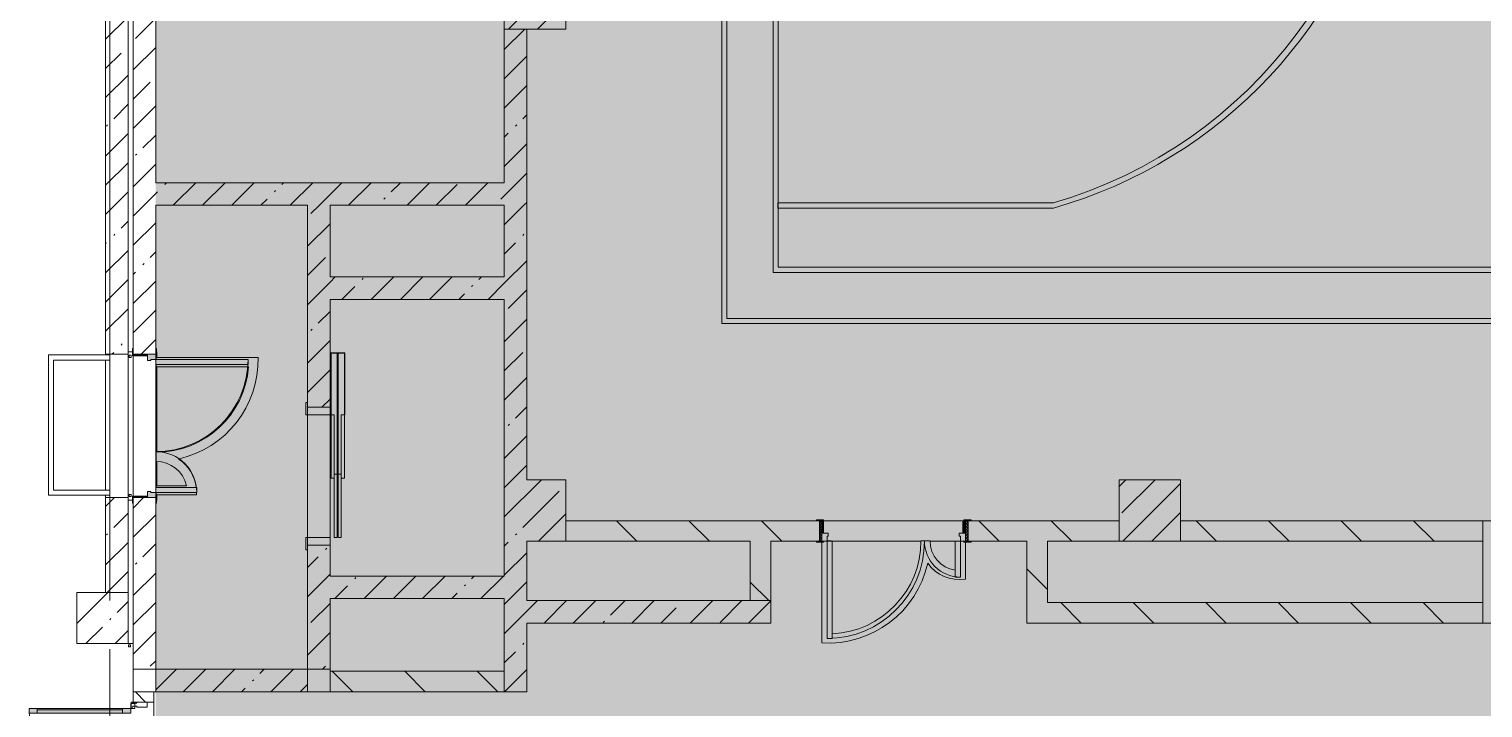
# Model space of a CAD drawing. Header units: millimetres. Extents: x 35143 to 244272, y -8553 to 29000.
# Drawn here: x 154785 to 168972, y 10072 to 16700 of the extents above; entities that cross this region are included whole.
import ezdxf

# ---------------------------------------------------------------- set-up
doc = ezdxf.new("R2010")
doc.units = ezdxf.units.MM
doc.linetypes.add('Осевая', pattern=[3175, 635, -476.25, 1587.5, -476.25])
doc.layers.add('A-DETL-GENF-6', color=7, linetype='Continuous', lineweight=9, true_color=0xc0c0c0, transparency=0.4)
for name, color, linetype, lineweight, true_color in [('A-DETL-GENF-7', 7, 'Continuous', 5, 0xe2e2e2), ('A-DETL-GENF-8', 7, 'Continuous', 5, 0xaaaaaa), ('A-DOOR-3', 7, 'Continuous', 5, 0xaaaaaa), ('A-DOOR-4', 7, 'Continuous', 5, 0xe2e2e2), ('A-DOOR-5', 7, 'Continuous', 5, 0xb7b7b7), ('A-DOOR-FRAM-3', 7, 'Continuous', 5, 0xe2e2e2), ('A-DOOR-FRAM-4', 7, 'Continuous', 5, 0xaaaaaa), ('A-DOOR-FRAM-5', 7, 'Continuous', 5, 0xb7b7b7), ('A-FLOR-2', 7, 'Continuous', 5, 0xaaaaaa), ('A-FLOR-3', 7, 'Continuous', 5, 0xb7b7b7), ('A-WALL-5', 7, 'Continuous', 9, 0x737373), ('I-WALL-6', 7, 'Continuous', 5, 0x737373), ('S-COLS-2', 7, 'Continuous', 5, 0x737373)]:
    doc.layers.add(name, color=color, linetype=linetype, lineweight=lineweight, true_color=true_color)
for name, color, linetype, lineweight in [('A-GLAZ-CWMG-1', 7, 'Continuous', 5), ('A-WALL-4', 7, 'Continuous', 5), ('I-WALL-5', 7, 'Continuous', 5), ('S-COLS-1', 7, 'Continuous', 5), ('Оси', 7, 'Continuous', 9), ('Оси-2', 7, 'Осевая', 9)]:
    doc.layers.add(name, color=color, linetype=linetype, lineweight=lineweight)
pattern_1 = [(135, (117261.9, 0), (-353.5534, -353.5534), [])]
pattern_2 = [(45, (117261.88, 0), (-285.123, 285.123), []), (45, (117547, 0), (-285.123, 285.123), [504.031, -100.806, 16.764, -84.042])]

# ---------------------------------------------------------------- blocks, each defined once
blk = doc.blocks.new('BSC_Колонна _Прямоугольная - 600х600-V105-2_1_2_птичка')
at = {"layer": 'S-COLS-1'}
h = blk.add_hatch(dxfattribs=at)
h.set_pattern_fill('FP_113', color=256, style=0, pattern_type=2)
h.set_pattern_definition([(45, (-42460, -17000), (-285.123, 285.123), []), (45, (-42174.88, -17000), (-285.123, 285.123), [504.031, -100.806, 16.764, -84.042])])
h.paths.add_polyline_path([(-300, -300), (300, -300), (300, 300), (-300, 300)])
at = {"layer": 'S-COLS-2'}
for p, q in [((300, 300), (-300, 300)), ((-300, 300), (-300, -300)), ((300, -300), (300, 300)), ((-300, -300), (300, -300))]:
    blk.add_line(p, q, dxfattribs=at)
blk = doc.blocks.new('110_Дверь_СКБ_2Ст - Д-6_л__ ДОО_Дв_1450x2100h_Дверь из раздевальной в коридор-V147-2_1_2_птичка')
at = {"layer": 'A-DOOR-3'}
h = blk.add_hatch(dxfattribs=at)
h.set_pattern_fill('FP_25', color=256, style=0, pattern_type=2)
h.set_pattern_definition([(135, (1576.41, 164.685), (-14.14214, -14.14214), []), (225, (1576.41, 164.685), (14.14214, -14.14214), [])])
h.paths.add_polyline_path([(737.5, 100), (712.5, 100), (712.5, -100), (737.5, -100), (737.5, 0.5)])
at = {"layer": 'A-DOOR-4'}
for points in [[(612.5, 1050), (612.5, 100), (662.5, 100), (662.5, 1050)], [(-637.5, 450), (-637.5, 100), (-587.5, 100), (-587.5, 450)]]:
    blk.add_hatch(color=256, dxfattribs=at).paths.add_polyline_path(points)
h = blk.add_hatch(color=256, dxfattribs=at)
h.paths.add_polyline_path([(-637.5, 100), (-687.5, 100), (-687.5, 20), (-627.5, 20), (-627.5, 50), (-637.5, 50)])
h.paths.add_polyline_path([(712.5, 100), (662.5, 100), (662.5, 50), (652.5, 50), (652.5, 20), (712.5, 20)])
at = {"layer": 'A-DOOR-FRAM-3'}
for points in [[(-742.5, 108), (-742.5, 100), (-672.5, 100), (-672.5, 108)], [(-672.5, 20), (-687.5, 20), (-687.5, -100), (-672.5, -100), (-672.5, 0.5)], [(767.5, 108), (697.5, 108), (697.5, 100), (767.5, 100)], [(712.5, 20), (697.5, 20), (697.5, -100), (712.5, -100), (712.5, 0.5)], [(-672.5, -100), (-742.5, -100), (-742.5, -108), (-672.5, -108)], [(767.5, -100), (697.5, -100), (697.5, -108), (767.5, -108)]]:
    blk.add_hatch(color=256, dxfattribs=at).paths.add_polyline_path(points)
at = {"layer": 'A-DOOR-FRAM-4'}
h = blk.add_hatch(dxfattribs=at)
h.set_pattern_fill('FP_26', color=256, style=0, pattern_type=2)
h.set_pattern_definition([(45, (-546.384, 164.685), (-14.1421, 14.1421), []), (135, (-546.384, 164.685), (-14.1421, -14.1421), [])])
h.paths.add_polyline_path([(-712.5, 100), (-712.5, -100), (-687.5, -100), (-687.5, 100)])
at = {"layer": 'A-DOOR-5'}
for p, q in [((662.5, 1050), (612.5, 1050)), ((612.5, 1050), (612.5, 100)), ((662.5, 100), (662.5, 1050)), ((-637.5, 450), (-637.5, 100)), ((-587.5, 450), (-637.5, 450)), ((-587.5, 100), (-587.5, 450)), ((-637.5, 100), (-587.5, 100)), ((612.5, 100), (662.5, 100))]:
    blk.add_line(p, q, dxfattribs=at)
for centre, radius, start, end in [((662.5, 100), 950, 90, 180), ((-637.5, 100), 350, 360, 90)]:
    blk.add_arc(centre, radius, start, end, dxfattribs=at)
at = {"layer": 'A-DOOR-FRAM-5'}
for p, q in [((-672.5, 108), (-742.5, 108)), ((-742.5, 108), (-742.5, 100)), ((-742.5, 100), (-672.5, 100)), ((-687.5, 100), (-712.5, 100)), ((-712.5, 100), (-712.5, -100)), ((-637.5, 100), (-687.5, 100)), ((-687.5, 100), (-687.5, 20)), ((-687.5, -100), (-687.5, 100)), ((-687.5, 20), (-627.5, 20)), ((-672.5, 20), (-687.5, 20)), ((-687.5, 20), (-687.5, -100)), ((-672.5, 100), (-672.5, 108)), ((-672.5, -100), (-672.5, 20)), ((-637.5, 50), (-637.5, 100)), ((-627.5, 50), (-637.5, 50)), ((-627.5, 20), (-627.5, 50)), ((662.5, 50), (652.5, 50)), ((652.5, 50), (652.5, 20)), ((652.5, 20), (712.5, 20)), ((662.5, 100), (662.5, 50)), ((712.5, 100), (662.5, 100)), ((767.5, 108), (697.5, 108)), ((697.5, 108), (697.5, 100)), ((697.5, 100), (767.5, 100)), ((712.5, 20), (697.5, 20)), ((697.5, 20), (697.5, -100)), ((712.5, 20), (712.5, 100)), ((737.5, 100), (712.5, 100)), ((712.5, 100), (712.5, -100)), ((712.5, -100), (712.5, 20)), ((737.5, -100), (737.5, 100)), ((767.5, 100), (767.5, 108)), ((-672.5, -100), (-742.5, -100)), ((-742.5, -100), (-742.5, -108)), ((-742.5, -108), (-672.5, -108)), ((-712.5, -100), (-687.5, -100)), ((-687.5, -100), (-672.5, -100)), ((-672.5, -108), (-672.5, -100)), ((697.5, -100), (712.5, -100)), ((767.5, -100), (697.5, -100)), ((697.5, -100), (697.5, -108)), ((697.5, -108), (767.5, -108)), ((712.5, -100), (737.5, -100)), ((767.5, -108), (767.5, -100))]:
    blk.add_line(p, q, dxfattribs=at)
blk = doc.blocks.new('110_Дверь_СКБ_2Ст - Д-2 1450x2100h_Лестничная клетка EIS60-31576737-2_1_2_птичка')
at = {"layer": 'A-DOOR-4'}
for points in [[(-587.5, 110), (-587.5, 1010), (-637.5, 1010), (-637.5, 110)], [(662.5, 510), (612.5, 510), (612.5, 110), (662.5, 110)], [(712.5, 30), (697.5, 30), (697.5, -110), (712.5, -110)]]:
    blk.add_hatch(color=256, dxfattribs=at).paths.add_polyline_path(points)
h = blk.add_hatch(color=256, dxfattribs=at)
h.paths.add_polyline_path([(712.5, 110), (662.5, 110), (662.5, 60), (652.5, 60), (652.5, 30), (712.5, 30), (712.5, 90.1)])
h.paths.add_polyline_path([(-627.5, 30), (-627.5, 60), (-637.5, 60), (-637.5, 110), (-687.5, 110), (-687.5, 30)])
at = {"layer": 'A-DOOR-FRAM-3'}
for points in [[(-672.5, 110), (-672.5, 118), (-742.5, 118), (-742.5, 110), (-697.3, 110)], [(-672.5, 30), (-687.5, 30), (-687.5, -110), (-672.5, -110)], [(767.5, 110), (767.5, 118), (697.5, 118), (697.5, 110)], [(-672.5, -110), (-742.5, -110), (-742.5, -118), (-672.5, -118)], [(767.5, -118), (767.5, -110), (697.5, -110), (697.5, -118)]]:
    blk.add_hatch(color=256, dxfattribs=at).paths.add_polyline_path(points)
at = {"layer": 'A-DOOR-5'}
for p, q in [((-637.5, 1010), (-637.5, 110)), ((-587.5, 1010), (-637.5, 1010)), ((-587.5, 110), (-587.5, 1010)), ((662.5, 510), (612.5, 510)), ((612.5, 510), (612.5, 110)), ((662.5, 110), (662.5, 510)), ((-637.5, 110), (-587.5, 110)), ((612.5, 110), (662.5, 110))]:
    blk.add_line(p, q, dxfattribs=at)
for centre, radius, start, end in [((-637.5, 110), 900, 0, 90), ((662.5, 110), 400, 90, 180)]:
    blk.add_arc(centre, radius, start, end, dxfattribs=at)
at = {"layer": 'A-DOOR-FRAM-4'}
for p, q in [((-687.5, 110), (-687.5, 30)), ((-687.5, 30), (-627.5, 30)), ((-672.5, 30), (-687.5, 30)), ((-687.5, 30), (-687.5, -110)), ((-672.5, -110), (-672.5, 30)), ((-637.5, 60), (-637.5, 110)), ((-627.5, 60), (-637.5, 60)), ((-627.5, 30), (-627.5, 60)), ((662.5, 60), (652.5, 60)), ((652.5, 60), (652.5, 30)), ((652.5, 30), (712.5, 30)), ((662.5, 110), (662.5, 60)), ((712.5, 30), (697.5, 30)), ((697.5, 30), (697.5, -110)), ((712.5, 30), (712.5, 110)), ((712.5, -110), (712.5, 30)), ((-672.5, -110), (-742.5, -110)), ((-742.5, -110), (-742.5, -118)), ((-742.5, -118), (-672.5, -118)), ((-687.5, -110), (-672.5, -110)), ((-672.5, -118), (-672.5, -110)), ((697.5, -110), (712.5, -110)), ((767.5, -110), (697.5, -110)), ((697.5, -110), (697.5, -118)), ((697.5, -118), (767.5, -118)), ((767.5, -118), (767.5, -110))]:
    blk.add_line(p, q, dxfattribs=at)
at = {"layer": 'A-DOOR-FRAM-5'}
for p, q in [((-672.5, 118), (-742.5, 118)), ((-742.5, 118), (-742.5, 110)), ((-742.5, 110), (-672.5, 110)), ((-637.5, 110), (-687.5, 110)), ((-672.5, 110), (-672.5, 118)), ((712.5, 110), (662.5, 110)), ((767.5, 118), (697.5, 118)), ((697.5, 118), (697.5, 110)), ((697.5, 110), (767.5, 110)), ((767.5, 110), (767.5, 118))]:
    blk.add_line(p, q, dxfattribs=at)
blk = doc.blocks.new('BSC_Колонна _Прямоугольная - 500х500-V194-2_1_2_птичка')
at = {"layer": 'S-COLS-1'}
h = blk.add_hatch(dxfattribs=at)
h.set_pattern_fill('FP_180', color=256, style=0, pattern_type=2)
h.set_pattern_definition([(45, (-38240, -10950), (-285.123, 285.123), []), (45, (-37954.88, -10950), (-285.123, 285.123), [504.031, -100.806, 16.764, -84.042])])
h.paths.add_polyline_path([(-250, -250), (250, -250), (250, 250), (-250, 250)])
for p, q in [((250, 250), (-250, 250)), ((-250, 250), (-250, -250)), ((250, -250), (250, 250)), ((-250, -250), (250, -250))]:
    blk.add_line(p, q, dxfattribs=at)
blk = doc.blocks.new('DOR_Дверь лифта - 1350х2050h-V199-2_1_2_птичка')
at = {"layer": 'A-DOOR-5'}
for p, q in [((-600, 125), (-720, 125)), ((-720, 125), (-720, 110)), ((-720, 110), (-600, 110)), ((-675, 110), (-675, -110)), ((-600, 110), (-675, 110)), ((-600, 110), (-600, 125)), ((600, 110), (-600, 110)), ((-600, 110), (-600, -110)), ((720, 125), (600, 125)), ((600, 125), (600, 110)), ((600, -110), (600, 110)), ((675, 110), (600, 110)), ((600, 110), (720, 110)), ((675, -110), (675, 110)), ((720, 110), (720, 125)), ((-675, -110), (-600, -110)), ((-600, -110), (600, -110)), ((-20, -120), (-20, -150)), ((600, -120), (-20, -120)), ((600, -110), (675, -110)), ((600, -150), (600, -120)), ((-600, -150), (-600, -180)), ((20, -150), (-600, -150)), ((-600, -180), (20, -180)), ((-600, -190), (-600, -220)), ((20, -190), (-600, -190)), ((-600, -220), (20, -220)), ((-20, -150), (600, -150)), ((-20, -220), (-20, -250)), ((600, -220), (-20, -220)), ((-20, -250), (600, -250)), ((20, -180), (20, -150)), ((20, -220), (20, -190)), ((600, -250), (600, -220))]:
    blk.add_line(p, q, dxfattribs=at)
at = {"layer": 'A-DOOR-FRAM-5'}
for p, q in [((600, -117), (600, -120)), ((1203, -117), (600, -117)), ((600, -120), (1200, -120)), ((1200, -120), (1200, -180)), ((1203, -183), (1203, -117)), ((1200, -180), (20, -180)), ((20, -180), (20, -183)), ((20, -183), (1203, -183)), ((1203, -187), (20, -187)), ((20, -187), (20, -190)), ((20, -190), (1200, -190)), ((600, -250), (600, -253)), ((1200, -250), (600, -250)), ((600, -253), (1203, -253)), ((1200, -190), (1200, -250)), ((1203, -253), (1203, -187))]:
    blk.add_line(p, q, dxfattribs=at)
blk = doc.blocks.new('Дверь_Витражная_остекление_ - ДВН_ДАО_Главный вход_1800 в свету 5-32258809-2_1_2_птичка')
at = {"layer": 'A-DETL-GENF-7'}
for points in [[(-947.5, -723.4), (-947.5, -20), (-992.5, -20), (-992.5, -1012.5), (-947.5, -1012.5)], [(1042.5, -1012.5), (1042.5, -20), (997.5, -20), (997.5, -1012.5)]]:
    blk.add_hatch(color=256, dxfattribs=at).paths.add_polyline_path(points)
at = {"layer": 'A-DETL-GENF-8'}
for p, q in [((-947.5, -20), (-992.5, -20)), ((-992.5, -1012.5), (-992.5, -20)), ((-947.5, -20), (-992.5, -20)), ((-992.5, -20), (-992.5, -1012.5)), ((-992.5, -100), (-947.5, -100)), ((-982.5, -932.5), (-982.5, -100)), ((-947.5, -1012.5), (-947.5, -20)), ((-947.5, -1012.5), (-947.5, -20)), ((988.5, -932.5), (988.5, -100)), ((997.5, -1012.5), (997.5, -20)), ((997.5, -20), (997.5, -1012.5)), ((1042.5, -100), (997.5, -100)), ((1032.5, -932.5), (1032.5, -100)), ((1042.5, -1012.5), (1042.5, -20)), ((1042.5, -1012.5), (1042.5, -20)), ((-992.5, -932.5), (-947.5, -932.5)), ((1042.5, -932.5), (997.5, -932.5)), ((-992.5, -1012.5), (-947.5, -1012.5)), ((-992.5, -1012.5), (-947.5, -1012.5)), ((1042.5, -1012.5), (997.5, -1012.5)), ((997.5, -1012.5), (1042.5, -1012.5))]:
    blk.add_line(p, q, dxfattribs=at)
at = {"layer": 'A-DOOR-3'}
for p, q in [((-1042.5, 20), (-992.5, 20)), ((-1042.5, -20), (-1042.5, 20)), ((-992.5, 20), (-992.5, -20)), ((992.5, 20), (1042.5, 20)), ((992.5, -20), (992.5, 20)), ((1042.5, 20), (1042.5, -20)), ((-992.5, -20), (-1042.5, -20)), ((-992.5, -1012.5), (-992.5, -20)), ((992.5, -1012.5), (992.5, -20)), ((1042.5, -20), (992.5, -20))]:
    blk.add_line(p, q, dxfattribs=at)
for centre, start, end in [((992.5, -20), 209.21115, 212.8228), ((992.5, -20), 217.57984, 270), ((-992.5, -20), 270, 286.54233)]:
    blk.add_arc(centre, 992.5, start, end, dxfattribs=at)
blk = doc.blocks.new('Прямоугольный импост - Импост структурный с накладкой - 160мм Темный-31239248-2_1_2_птичка')
at = {"layer": 'A-GLAZ-CWMG-1'}
for p, q in [((0, 17), (-50, 17)), ((-50, 17), (-50, 0)), ((-50, 0), (-40, 0)), ((-40, 0), (-40, -40)), ((-10, -40), (-10, 0)), ((-10, 0), (0, 0)), ((0, 0), (0, 17)), ((-40, -40), (-50, -40)), ((-50, -40), (-50, -140)), ((-50, -140), (0, -140)), ((0, -40), (-10, -40)), ((0, -140), (0, -40))]:
    blk.add_line(p, q, dxfattribs=at)

msp = doc.modelspace()

# ---------------------------------------------------------------- hatches: boundary and pattern name
at = {"layer": 'A-DETL-GENF-6'}
msp.add_hatch(color=256, dxfattribs=at).paths.add_polyline_path([(193102.8, -280), (193121.9, -280), (193121.9, 3300), (202121.9, 3300), (202121.9, 27350), (159171.9, 27350), (159171.9, 23778), (156021.9, 23778), (156021.9, -280), (192175.3, -280)])
at = {"layer": 'I-WALL-5'}
h = msp.add_hatch(dxfattribs=at)
h.set_pattern_fill('FP_95', color=256, style=0, pattern_type=2)
h.set_pattern_definition(pattern_2)
h.paths.add_polyline_path([(156002, 10450), (156021.9, 10450), (156021.9, 12125), (155801.9, 12125), (155801.9, 10450)])
h.paths.add_polyline_path([(155801.9, 13525), (156021.9, 13525), (156021.9, 21575), (155801.9, 21575), (155801.9, 13534.8)])
h.paths.add_polyline_path([(156021.9, 22975), (156021.9, 23420.3), (155801.9, 23420.3), (155801.9, 22975), (156002, 22975)])
h = msp.add_hatch(dxfattribs=at)
h.set_pattern_fill('FP_95', color=256, style=0, pattern_type=2)
h.set_pattern_definition(pattern_2)
h.paths.add_polyline_path([(155531.9, 11200), (155751.9, 11200), (155751.9, 12125), (155531.9, 12125), (155531.9, 11221)])
h.paths.add_polyline_path([(155751.9, 13525), (155751.9, 21575), (155531.9, 21575), (155531.9, 13525)])
h.paths.add_polyline_path([(155751.9, 22975), (155751.9, 23400), (155531.9, 23400), (155531.9, 22975)])
h = msp.add_hatch(dxfattribs=at)
h.set_pattern_fill('FP_95', color=256, style=0, pattern_type=2)
h.set_pattern_definition(pattern_2)
h.paths.add_polyline_path([(159641.9, 15200), (159641.9, 16700), (159421.9, 16700), (159421.9, 15200)])
h = msp.add_hatch(dxfattribs=at)
h.set_pattern_fill('FP_95', color=256, style=0, pattern_type=2)
h.set_pattern_definition(pattern_2)
h.paths.add_polyline_path([(159641.9, 14980), (159641.9, 15200), (156021.9, 15200), (156021.9, 14980), (159421.9, 14980)])
h = msp.add_hatch(dxfattribs=at)
h.set_pattern_fill('FP_95', color=256, style=0, pattern_type=2)
h.set_pattern_definition(pattern_2)
h.paths.add_polyline_path([(157721.9, 14280), (157721.9, 14980), (157501.9, 14980), (157501.9, 14280)])
h = msp.add_hatch(dxfattribs=at)
h.set_pattern_fill('FP_95', color=256, style=0, pattern_type=2)
h.set_pattern_definition(pattern_2)
h.paths.add_polyline_path([(159641.9, 10230), (159641.9, 11700), (159421.9, 11700), (159421.9, 10230)])
h.paths.add_polyline_path([(159641.9, 12300), (159641.9, 14980), (159421.9, 14980), (159421.9, 12300)])
h = msp.add_hatch(dxfattribs=at)
h.set_pattern_fill('FP_95', color=256, style=0, pattern_type=2)
h.set_pattern_definition(pattern_2)
h.paths.add_polyline_path([(157721.9, 10450), (157721.9, 11660), (157501.9, 11660), (157501.9, 10450)])
h.paths.add_polyline_path([(157721.9, 13010), (157721.9, 14280), (157501.9, 14280), (157501.9, 13010)])
h = msp.add_hatch(dxfattribs=at)
h.set_pattern_fill('FP_95', color=256, style=0, pattern_type=2)
h.set_pattern_definition(pattern_2)
h.paths.add_polyline_path([(159421.9, 14060), (159421.9, 14280), (157721.9, 14280), (157721.9, 14060), (158784.6, 14060)])
h = msp.add_hatch(dxfattribs=at)
h.set_pattern_fill('FP_98', color=256, style=0, pattern_type=2)
h.set_pattern_definition(pattern_1)
h.paths.add_polyline_path([(168059.8, 11700), (168971.9, 11700), (168971.9, 11900), (166021.9, 11900), (166021.9, 11700), (167132.3, 11700)])
h.paths.add_polyline_path([(160021.9, 11700), (162497.6, 11700), (162494.7, 11900), (160021.9, 11900)])
h.paths.add_polyline_path([(163947.6, 11700), (165421.9, 11700), (165421.9, 11900), (163947.6, 11900), (163947.6, 11799.5)])
h = msp.add_hatch(dxfattribs=at)
h.set_pattern_fill('FP_98', color=256, style=0, pattern_type=2)
h.set_pattern_definition(pattern_1)
h.paths.add_polyline_path([(162022.6, 11120), (162022.6, 11700), (161822.6, 11700), (161822.6, 11120)])
h = msp.add_hatch(dxfattribs=at)
h.set_pattern_fill('FP_98', color=256, style=0, pattern_type=2)
h.set_pattern_definition(pattern_1)
h.paths.add_polyline_path([(164722.6, 11100), (164722.6, 11700), (164522.6, 11700), (164522.6, 11100)])
h = msp.add_hatch(dxfattribs=at)
h.set_pattern_fill('FP_95', color=256, style=0, pattern_type=2)
h.set_pattern_definition(pattern_2)
h.paths.add_polyline_path([(159421.9, 11140), (159421.9, 11360), (157721.9, 11360), (157721.9, 11140), (158784.6, 11140)])
h = msp.add_hatch(dxfattribs=at)
h.set_pattern_fill('FP_95', color=256, style=0, pattern_type=2)
h.set_pattern_definition(pattern_2)
h.paths.add_polyline_path([(159641.9, 10900), (162022.6, 10900), (162022.6, 11120), (159641.9, 11120)])
h = msp.add_hatch(dxfattribs=at)
h.set_pattern_fill('FP_98', color=256, style=0, pattern_type=2)
h.set_pattern_definition(pattern_1)
h.paths.add_polyline_path([(178421.9, 10900), (178421.9, 11100), (176601.9, 11100), (176601.9, 10900), (177335, 10900)])
h.paths.add_polyline_path([(171769.9, 10900), (172761.9, 10900), (172761.9, 11100), (169171.9, 11100), (169171.9, 10900), (169914.8, 10900)])
h.paths.add_polyline_path([(173661.9, 10900), (173871.9, 10900), (173871.9, 11100), (173661.9, 11100), (173661.9, 10980)])
h.paths.add_polyline_path([(175491.9, 10900), (175701.9, 10900), (175701.9, 11100), (175491.9, 11100), (175491.9, 10980)])
h.paths.add_polyline_path([(174791.9, 10900), (174791.9, 11100), (174571.9, 11100), (174571.9, 10900)])
h.paths.add_polyline_path([(164522.6, 10900), (168971.9, 10900), (168971.9, 11100), (164522.6, 11100)])
h = msp.add_hatch(dxfattribs=at)
h.set_pattern_fill('FP_95', color=256, style=0, pattern_type=2)
h.set_pattern_definition(pattern_2)
h.paths.add_polyline_path([(156929.5, 10230), (157501.9, 10230), (157501.9, 10450), (156021.9, 10450), (156021.9, 10230)])
h = msp.add_hatch(dxfattribs=at)
h.set_pattern_fill('FP_98', color=256, style=0, pattern_type=2)
h.set_pattern_definition(pattern_1)
h.paths.add_polyline_path([(159421.9, 10230), (159421.9, 10430), (157721.9, 10430), (157721.9, 10230), (158784.6, 10230)])
h = msp.add_hatch(dxfattribs=at)
h.set_pattern_fill('FP_98', color=256, style=0, pattern_type=2)
h.set_pattern_definition(pattern_1)
h.paths.add_polyline_path([(155801.9, 7900), (156001.9, 7900), (156001.9, 8000), (155801.9, 8000)])
h.paths.add_polyline_path([(155801.9, 10130), (156001.9, 10130), (156001.9, 10230), (155801.9, 10230)])
at = {"layer": 'S-COLS-1'}
h = msp.add_hatch(dxfattribs=at)
h.set_pattern_fill('FP_95', color=256, style=0, pattern_type=2)
h.set_pattern_definition(pattern_2)
h.paths.add_polyline_path([(159641.9, 11700), (160021.9, 11700), (160021.9, 12300), (159421.9, 12300), (159421.9, 11700)])
h = msp.add_hatch(dxfattribs=at)
h.set_pattern_fill('FP_95', color=256, style=0, pattern_type=2)
h.set_pattern_definition(pattern_2)
h.paths.add_polyline_path([(166021.9, 11700), (166021.9, 12300), (165421.9, 12300), (165421.9, 11700)])

# ---------------------------------------------------------------- linework, layer by layer
at = {"layer": 'A-FLOR-2'}
for p, q in [((155575, 13518), (154975, 13518)), ((154975, 13518), (154975, 12148.2)), ((155575, 13468), (155575, 13518)), ((155793.9, 13550), (155751.9, 13550)), ((155025, 12198.2), (155025, 13468)), ((155025, 13468), (155575, 13468)), ((154975, 12148.2), (155575, 12148.2)), ((155575, 12198.2), (155025, 12198.2)), ((155575, 12148.2), (155575, 12198.2)), ((155751.9, 12100), (155793.9, 12100)), ((155801.9, 10700), (155751.9, 10700)), ((155801.9, 10230), (155801.9, 10450)), ((156021.9, 10230), (156002, 10230)), ((155801.9, 10120), (155801.9, 10130)), ((155801.9, 10130), (155801.9, 10120))]:
    msp.add_line(p, q, dxfattribs=at)
at = {"layer": 'A-FLOR-3'}
for p, q in [((161545.5, 24981.3), (161545.5, 13824.4)), ((161595.5, 13874.4), (161595.5, 24931.3)), ((162045.5, 24481.3), (162045.5, 14324.4)), ((162095.5, 14374.4), (162095.5, 24431.3)), ((164781.6, 15002.8), (162091.9, 15002.8)), ((162091.9, 15002.8), (162091.9, 14952.8)), ((162091.9, 14952.8), (164781.6, 14952.8)), ((171698.7, 14374.4), (162095.5, 14374.4)), ((162045.5, 14324.4), (181401.9, 14324.4)), ((161545.5, 13824.4), (181901.9, 13824.4)), ((181851.9, 13874.4), (161595.5, 13874.4)), ((157020.1, 13493.1), (156025.3, 13493.1)), ((156025.3, 13493.1), (156025.3, 13475)), ((156031.9, 13492.5), (156031.9, 13550)), ((156025.3, 13425), (156025.3, 13403.1)), ((156025.3, 13403.1), (156927.6, 13403.1)), ((156031.9, 12568.5), (156031.9, 13403.1)), ((156025.3, 12568.1), (156025.3, 12478.1)), ((156031.9, 12242), (156031.9, 12477.5)), ((156322.4, 12242), (156025.3, 12242)), ((156025.3, 12242), (156025.3, 12225)), ((156025.3, 12175), (156025.3, 12152)), ((156025.3, 12152), (156419.7, 12152)), ((156031.9, 12100), (156031.9, 12152)), ((163897.6, 11780), (163897.6, 11889.6)), ((163897.6, 11889.6), (163907.6, 11889.6)), ((162522.6, 11692), (162522.6, 10706.8)), ((162612.6, 11703), (162572.6, 11703)), ((163577.6, 11703), (163487.6, 11703)), ((163922.6, 11329.8), (163922.6, 11692)), ((157721.9, 10230), (157501.9, 10230))]:
    msp.add_line(p, q, dxfattribs=at)
for centre, radius, start, end in [((163497.4, 19382.8), 4564.4, 286.34112, 73.65888), ((163526.9, 19382.8), 4604.2, 285.81331, 348.1026), ((156025.3, 13473.1), 995, 282.67054, 1.1511), ((156025.3, 13473.1), 905, 270, 355.56313), ((156025.3, 12173.1), 395, 7.55422, 56.45952), ((156025.3, 12173.1), 305, 13.0427, 90), ((156025.3, 12173.1), 395, 356.92799, 0.27403), ((162582.6, 11700), 905, 272.53584, 0.18993), ((163862.6, 11700), 285, 179.39688, 261.89794), ((162582.6, 11700), 995, 266.54288, 347.60213), ((163862.6, 11700), 375, 214.72707, 279.2069)]:
    msp.add_arc(centre, radius, start, end, dxfattribs=at)
at = {"layer": 'A-WALL-4'}
for p, q in [((155781.9, 13515), (155761.9, 13515)), ((155761.9, 13515), (155761.9, 13495)), ((155761.9, 13495), (155781.9, 13495)), ((155781.9, 13495), (155781.9, 13515)), ((155761.9, 12155), (155761.9, 12135)), ((155781.9, 12155), (155761.9, 12155)), ((155761.9, 12135), (155781.9, 12135)), ((155781.9, 12135), (155781.9, 12155)), ((155756.4, 10689), (155756.4, 10669)), ((155776.4, 10689), (155756.4, 10689)), ((155756.4, 10669), (155776.4, 10669)), ((155776.4, 10669), (155776.4, 10689))]:
    msp.add_line(p, q, dxfattribs=at)
at = {"layer": 'A-WALL-5'}
for p, q in [((161822.6, 11120), (162022.6, 11120)), ((168971.9, 11100), (168971.9, 10900)), ((159421.9, 10230), (159421.9, 10430))]:
    msp.add_line(p, q, dxfattribs=at)
at = {"layer": 'I-WALL-5'}
for p, q in [((155531.9, 21584.5), (155531.9, 13518)), ((155751.9, 11200), (155751.9, 21584.5)), ((155801.9, 21520), (155801.9, 13580)), ((155531.9, 13525), (155751.9, 13525)), ((155801.9, 12140), (155801.9, 13510)), ((155531.9, 12198.2), (155531.9, 13468)), ((155531.9, 12148.2), (155531.9, 11200)), ((155751.9, 12125), (155531.9, 12125)), ((155801.9, 12070), (155801.9, 10450)), ((155801.9, 10450), (156021.9, 10450)), ((156001.9, 10230), (155801.9, 10230)), ((155801.9, 10230), (155801.9, 10130)), ((156001.9, 10230), (156001.9, 7900)), ((155801.9, 10130), (156001.9, 10130))]:
    msp.add_line(p, q, dxfattribs=at)
at = {"layer": 'I-WALL-6'}
for p, q in [((156021.9, 15200), (156021.9, 21520)), ((159421.9, 16700), (159421.9, 15200)), ((159641.9, 12300), (159641.9, 16700)), ((159421.9, 15200), (156021.9, 15200)), ((156021.9, 13580), (156021.9, 14980)), ((156021.9, 14980), (157501.9, 14980)), ((157501.9, 14980), (157501.9, 13010)), ((157721.9, 14980), (159421.9, 14980)), ((157721.9, 14280), (157721.9, 14980)), ((159421.9, 14980), (159421.9, 14280)), ((159421.9, 14280), (157721.9, 14280)), ((157721.9, 13010), (157721.9, 14060)), ((157721.9, 14060), (159421.9, 14060)), ((159421.9, 14060), (159421.9, 12300)), ((156021.9, 13425), (156021.9, 12225)), ((157501.9, 13010), (157721.9, 13010)), ((156021.9, 12070), (156021.9, 10230)), ((162467.6, 11900), (160021.9, 11900)), ((160021.9, 11900), (160021.9, 11700)), ((162537.6, 11900), (163907.6, 11900)), ((165421.9, 11900), (163977.6, 11900)), ((165421.9, 11700), (165421.9, 11900)), ((171421.9, 11900), (166021.9, 11900)), ((166021.9, 11900), (166021.9, 11700)), ((168971.9, 11900), (168971.9, 11100)), ((157501.9, 11660), (157501.9, 10230)), ((157721.9, 11660), (157501.9, 11660)), ((157721.9, 11360), (157721.9, 11660)), ((159421.9, 11700), (159421.9, 11360)), ((159641.9, 11120), (159641.9, 11700)), ((160021.9, 11700), (161822.6, 11700)), ((161822.6, 11700), (161822.6, 11120)), ((162022.6, 11700), (162467.6, 11700)), ((162022.6, 10900), (162022.6, 11700)), ((163487.4, 11700), (162622.6, 11700)), ((163822.6, 11700), (163577.9, 11700)), ((163977.6, 11700), (164522.6, 11700)), ((164522.6, 11700), (164522.6, 10900)), ((164722.6, 11700), (165421.9, 11700)), ((164722.6, 11100), (164722.6, 11700)), ((166021.9, 11700), (168971.9, 11700)), ((159421.9, 11360), (157721.9, 11360)), ((157721.9, 10230), (157721.9, 11140)), ((157721.9, 11140), (159421.9, 11140)), ((159421.9, 11140), (159421.9, 10430)), ((161822.6, 11120), (159641.9, 11120)), ((168971.9, 11100), (164722.6, 11100)), ((159641.9, 10900), (162022.6, 10900)), ((159641.9, 10230), (159641.9, 10900)), ((164522.6, 10900), (172961.9, 10900)), ((157721.9, 10450), (156021.9, 10450)), ((159421.9, 10430), (157721.9, 10430)), ((156021.9, 10230), (157501.9, 10230)), ((157501.9, 10230), (159641.9, 10230))]:
    msp.add_line(p, q, dxfattribs=at)
at = {"layer": 'S-COLS-2'}
for p, q in [((159421.9, 12300), (159421.9, 11700)), ((160021.9, 12300), (159641.9, 12300)), ((160021.9, 11700), (160021.9, 12300)), ((166021.9, 12300), (165421.9, 12300)), ((165421.9, 12300), (165421.9, 11900)), ((166021.9, 11900), (166021.9, 12300)), ((165421.9, 11900), (165421.9, 11700)), ((166021.9, 11700), (166021.9, 11900)), ((159641.9, 11700), (160021.9, 11700)), ((165421.9, 11700), (166021.9, 11700))]:
    msp.add_line(p, q, dxfattribs=at)
at = {"layer": 'Оси'}
msp.add_line((155571.9, 11277.7), (155571.9, 23777.7), dxfattribs=at)
at = {"layer": 'Оси-2'}
msp.add_line((155571.9, 7947.2), (155571.9, 11277.7), dxfattribs=at)

# ---------------------------------------------------------------- block references
at = {"layer": 'A-DOOR-3', "rotation": 269.9999999999999}
msp.add_blockref('Дверь_Витражная_остекление_ - ДВН_ДАО_Главный вход_1800 в свету 5-32258809-2_1_2_птичка', (155797.9, 9072.5), dxfattribs=at)
at = {"layer": 'A-DOOR-5'}
for name, p, rotation in [('110_Дверь_СКБ_2Ст - Д-2 1450x2100h_Лестничная клетка EIS60-31576737-2_1_2_птичка', (155911.9, 12837.5), 269.9999999999999), ('DOR_Дверь лифта - 1350х2050h-V199-2_1_2_птичка', (157611.9, 12335), 90), ('110_Дверь_СКБ_2Ст - Д-6_л__ ДОО_Дв_1450x2100h_Дверь из раздевальной в коридор-V147-2_1_2_птичка', (163235.1, 11800), 180)]:
    msp.add_blockref(name, p, dxfattribs=dict(at, rotation=rotation))
at = {"layer": 'A-GLAZ-CWMG-1', "rotation": 89.99999999999993}
msp.add_blockref('Прямоугольный импост - Импост структурный с накладкой - 160мм Темный-31239248-2_1_2_птичка', (155797.9, 10130), dxfattribs=at)
at = {"layer": 'S-COLS-1'}
msp.add_blockref('BSC_Колонна _Прямоугольная - 500х500-V194-2_1_2_птичка', (155501.9, 10950), dxfattribs=at)
at = {"layer": 'S-COLS-2'}
msp.add_blockref('BSC_Колонна _Прямоугольная - 600х600-V105-2_1_2_птичка', (159721.9, 17000), dxfattribs=at)

doc.saveas('drawing.dxf')
